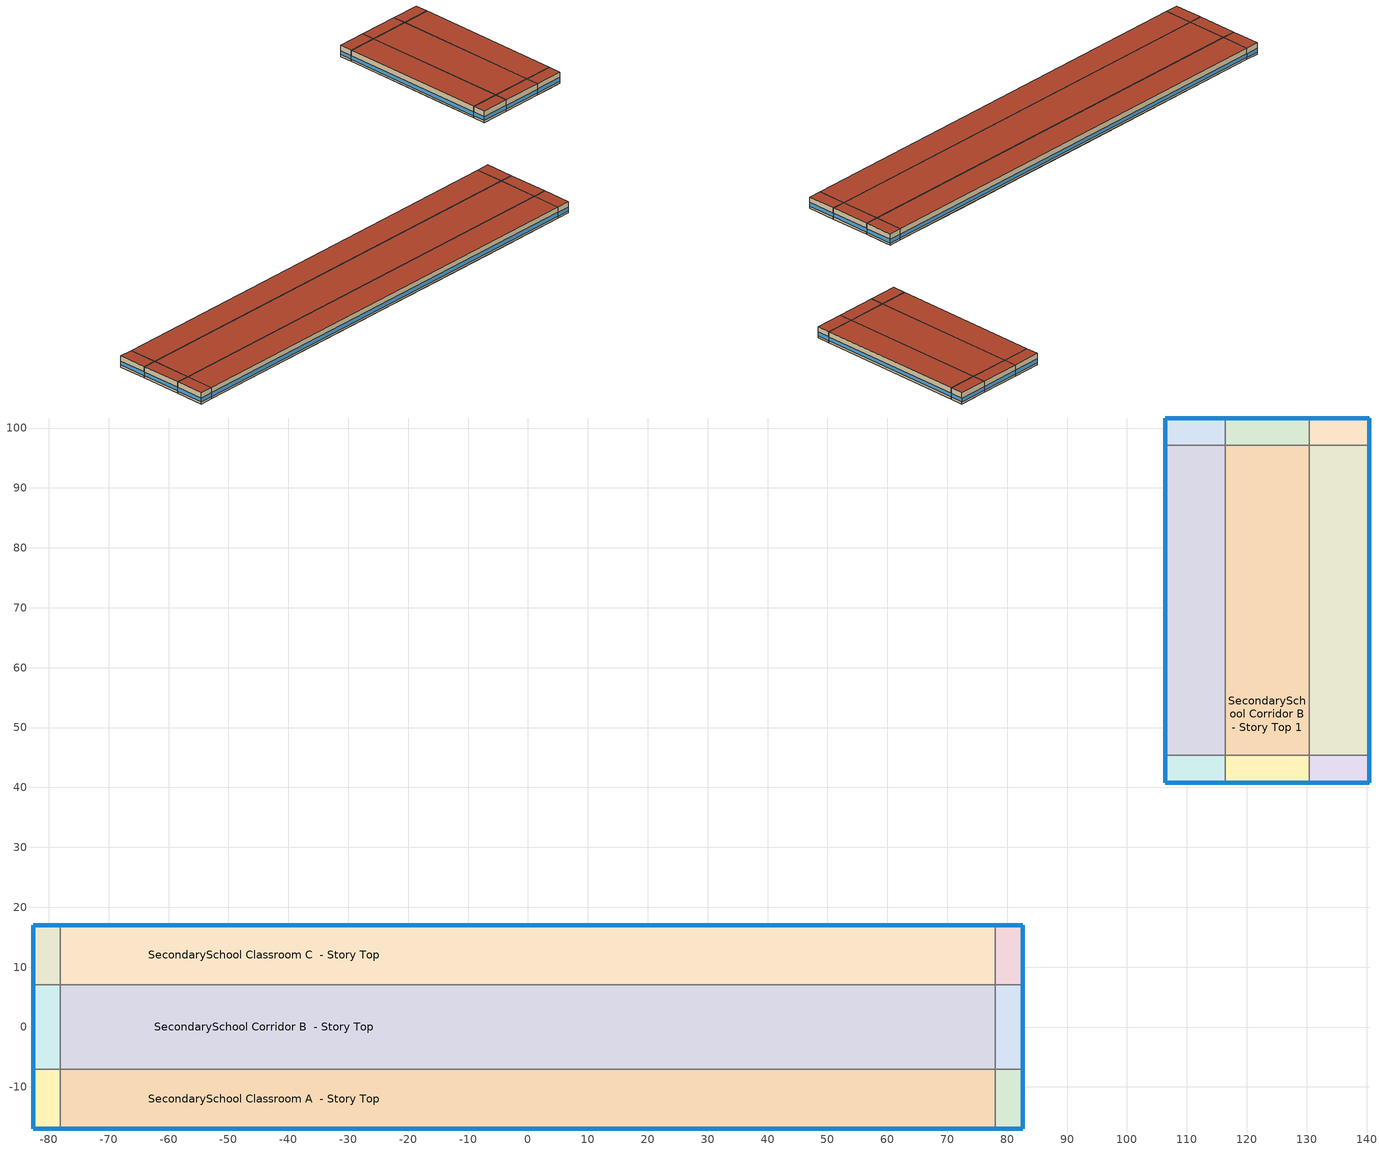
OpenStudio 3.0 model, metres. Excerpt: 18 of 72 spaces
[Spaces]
SecondarySchool Classroom A end_a - Story Top
 floor to SecondarySchool Classroom A end_a - Story Ground: -82.63,-17 -82.63,-7.03 -78.05,-7.03 -78.05,-17 z3.96
 wall outside: -82.63,-7.03 -82.63,-17 -78.05,-17 z3.96:7.92
 wall to SecondarySchool Corridor B end_a - Story Top: -78.05,-7.03 -82.63,-7.03 z3.96:7.92
 wall to SecondarySchool Classroom A  - Story Top: -78.05,-17 -78.05,-7.03 z3.96:7.92
 window: -82.63,-7.06 -82.63,-16.98 z4.72:6.04; -82.6,-17 -78.08,-17 z4.72:6.05
 roof outside: -78.05,-17 -78.05,-7.03 -82.63,-7.03 -82.63,-17 z7.92
SecondarySchool Corridor B end_a - Story Top
 floor to SecondarySchool Corridor B end_a - Story Ground: -82.63,-7.03 -82.63,7.03 -78.05,7.03 -78.05,-7.03 z3.96
 wall outside: -82.63,7.03 -82.63,-7.03 z3.96:7.92
 wall to SecondarySchool Classroom C end_a - Story Top: -78.05,7.03 -82.63,7.03 z3.96:7.92
 wall to SecondarySchool Corridor B  - Story Top: -78.05,-7.03 -78.05,7.03 z3.96:7.92
 window: -82.63,7.01 -82.63,-7.01 z4.72:6.04
 roof outside: -78.05,-7.03 -78.05,7.03 -82.63,7.03 -82.63,-7.03 z7.92
SecondarySchool Classroom C end_a - Story Top
 floor to SecondarySchool Classroom C end_a - Story Ground: -82.63,7.03 -82.63,17 -78.05,17 -78.05,7.03 z3.96
 wall outside: -78.05,17 -82.63,17 -82.63,7.03 z3.96:7.92
 wall to SecondarySchool Classroom C  - Story Top: -78.05,7.03 -78.05,17 z3.96:7.92
 window: -82.63,16.98 -82.63,7.06 z4.72:6.04; -78.08,17 -82.6,17 z4.72:6.05
 roof outside: -78.05,7.03 -78.05,17 -82.63,17 -82.63,7.03 z7.92
SecondarySchool Classroom A  - Story Top
 floor to SecondarySchool Classroom A  - Story Ground: -10.03,-7.03 -10.03,-17 -78.05,-17 -78.05,-7.03 z3.96
 floor to SecondarySchool ComputerRoom A  - Story Ground: 51.34,-12.43 51.34,-17 23.28,-17 23.28,-12.43 z3.96
 floor to SecondarySchool ComputerRoom B  - Story Ground: 51.34,-7.03 51.34,-12.43 23.28,-12.43 23.28,-7.03 z3.96
 floor to SecondarySchool Office A  - Story Ground: 78.05,-12.43 78.05,-17 51.34,-17 51.34,-12.43 z3.96
 floor to SecondarySchool Library A  - Story Ground: 23.28,-12.43 23.28,-17 -1.43,-17 -1.43,-12.43 z3.96
 floor to SecondarySchool Library B  - Story Ground: 23.28,-7.03 23.28,-12.43 -1.43,-12.43 -1.43,-7.03 z3.96
 floor to SecondarySchool Mechanical A  - Story Ground: -1.43,-12.43 -1.43,-17 -10.03,-17 -10.03,-12.43 z3.96
 floor to SecondarySchool Mechanical B  - Story Ground: -1.43,-7.03 -1.43,-12.43 -10.03,-12.43 -10.03,-7.03 z3.96
 floor to SecondarySchool Office B  - Story Ground: 78.05,-7.03 78.05,-12.43 51.34,-12.43 51.34,-7.03 z3.96
 wall outside: -78.05,-17 78.05,-17 z3.96:7.92
 wall to SecondarySchool Corridor B  - Story Top: 78.05,-7.03 -78.05,-7.03 z3.96:7.92
 wall to SecondarySchool Classroom A end_b - Story Top: 78.05,-17 78.05,-7.03 z3.96:7.92
 window: -78.03,-17 78.03,-17 z4.72:6.03
 roof outside: 78.05,-17 78.05,-7.03 -78.05,-7.03 -78.05,-17 z7.92
SecondarySchool Corridor B  - Story Top
 floor to SecondarySchool ComputerRoom B  - Story Ground: 51.34,7.03 51.34,-7.03 23.28,-7.03 23.28,7.03 z3.96
 floor to SecondarySchool Office B  - Story Ground: 78.05,7.03 78.05,-7.03 51.34,-7.03 51.34,7.03 z3.96
 floor to SecondarySchool Corridor B  - Story Ground: -10.03,7.03 -10.03,-7.03 -78.05,-7.03 -78.05,7.03 z3.96
 floor to SecondarySchool Mechanical B  - Story Ground: -1.43,7.03 -1.43,-7.03 -10.03,-7.03 -10.03,7.03 z3.96
 floor adiabatic: 23.28,7.03 23.28,-7.03 -78.05,-7.03 -1.43,-7.03 -1.43,7.03 z3.96
 wall to SecondarySchool Classroom C  - Story Top: 78.05,7.03 -78.05,7.03 z3.96:7.92
 wall to SecondarySchool Corridor B end_b - Story Top: 78.05,-7.03 78.05,7.03 z3.96:7.92
 roof outside: 78.05,-7.03 78.05,7.03 -78.05,7.03 -78.05,-7.03 z7.92
SecondarySchool Classroom C  - Story Top
 floor to SecondarySchool Classroom C  - Story Ground: -10.03,17 -10.03,7.03 -78.05,7.03 -78.05,17 z3.96
 floor to SecondarySchool ComputerRoom B  - Story Ground: 51.34,12.43 51.34,7.03 23.28,7.03 23.28,12.43 z3.96
 floor to SecondarySchool ComputerRoom C  - Story Ground: 51.34,17 51.34,12.43 23.28,12.43 23.28,17 z3.96
 floor to SecondarySchool Office B  - Story Ground: 78.05,12.43 78.05,7.03 51.34,7.03 51.34,12.43 z3.96
 floor to SecondarySchool Library B  - Story Ground: 23.28,12.43 23.28,7.03 -1.43,7.03 -1.43,12.43 z3.96
 floor to SecondarySchool Library C  - Story Ground: 23.28,17 23.28,12.43 -1.43,12.43 -1.43,17 z3.96
 floor to SecondarySchool Mechanical B  - Story Ground: -1.43,12.43 -1.43,7.03 -10.03,7.03 -10.03,12.43 z3.96
 floor to SecondarySchool Mechanical C  - Story Ground: -1.43,17 -1.43,12.43 -10.03,12.43 -10.03,17 z3.96
 floor to SecondarySchool Office C  - Story Ground: 78.05,17 78.05,12.43 51.34,12.43 51.34,17 z3.96
 wall outside: 78.05,17 -78.05,17 z3.96:7.92
 wall to SecondarySchool Classroom C end_b - Story Top: 78.05,7.03 78.05,17 z3.96:7.92
 window: 78.03,17 -78.03,17 z4.72:6.03
 roof outside: 78.05,7.03 78.05,17 -78.05,17 -78.05,7.03 z7.92
SecondarySchool Classroom A end_b - Story Top
 floor to SecondarySchool Office A end_b - Story Ground: 82.63,-12.43 82.63,-17 78.05,-17 78.05,-12.43 z3.96
 floor to SecondarySchool Office B end_b - Story Ground: 82.63,-7.03 82.63,-12.43 78.05,-12.43 78.05,-7.03 z3.96
 wall outside: 78.05,-17 82.63,-17 82.63,-7.03 z3.96:7.92
 wall to SecondarySchool Corridor B end_b - Story Top: 82.63,-7.03 78.05,-7.03 z3.96:7.92
 window: 82.63,-16.98 82.63,-7.06 z4.72:6.04; 78.08,-17 82.6,-17 z4.72:6.05
 roof outside: 82.63,-17 82.63,-7.03 78.05,-7.03 78.05,-17 z7.92
SecondarySchool Corridor B end_b - Story Top
 floor to SecondarySchool Office B end_b - Story Ground: 78.05,-7.03 78.05,7.03 82.63,7.03 82.63,-7.03 z3.96
 wall outside: 82.63,-7.03 82.63,7.03 z3.96:7.92
 wall to SecondarySchool Classroom C end_b - Story Top: 82.63,7.03 78.05,7.03 z3.96:7.92
 window: 82.63,-7.01 82.63,7.01 z4.72:6.04
 roof outside: 82.63,-7.03 82.63,7.03 78.05,7.03 78.05,-7.03 z7.92
SecondarySchool Classroom C end_b - Story Top
 floor to SecondarySchool Office B end_b - Story Ground: 82.63,12.43 82.63,7.03 78.05,7.03 78.05,12.43 z3.96
 floor to SecondarySchool Office C end_b - Story Ground: 82.63,17 82.63,12.43 78.05,12.43 78.05,17 z3.96
 wall outside: 82.63,7.03 82.63,17 78.05,17 z3.96:7.92
 window: 82.6,17 78.08,17 z4.72:6.05; 82.63,7.06 82.63,16.98 z4.72:6.04
 roof outside: 82.63,7.03 82.63,17 78.05,17 78.05,7.03 z7.92
SecondarySchool Classroom A end_a - Story Top 1
 floor to SecondarySchool Cafeteria A end_a - Story Ground: 140.41,45.35 140.41,40.78 135.83,40.78 135.83,45.35 z3.96
 floor to SecondarySchool Cafeteria B end_a - Story Ground: 135.83,45.35 135.83,40.78 130.43,40.78 130.43,45.35 z3.96
 wall outside: 130.43,40.78 140.41,40.78 140.41,45.35 z3.96:7.92
 wall to SecondarySchool Corridor B end_a - Story Top 1: 130.43,45.35 130.43,40.78 z3.96:7.92
 wall to SecondarySchool Classroom A  - Story Top 1: 140.41,45.35 130.43,45.35 z3.96:7.92
 window: 130.46,40.78 140.38,40.78 z4.72:6.04; 140.41,40.8 140.41,45.32 z4.72:6.05
 roof outside: 140.41,45.35 130.43,45.35 130.43,40.78 140.41,40.78 z7.92
SecondarySchool Corridor B end_a - Story Top 1
 floor to SecondarySchool Cafeteria B end_a - Story Ground: 130.43,40.78 116.37,40.78 116.37,45.35 130.43,45.35 z3.96
 wall outside: 116.37,40.78 130.43,40.78 z3.96:7.92
 wall to SecondarySchool Classroom C end_a - Story Top 1: 116.37,45.35 116.37,40.78 z3.96:7.92
 wall to SecondarySchool Corridor B  - Story Top 1: 130.43,45.35 116.37,45.35 z3.96:7.92
 window: 116.4,40.78 130.41,40.78 z4.72:6.04
 roof outside: 130.43,45.35 116.37,45.35 116.37,40.78 130.43,40.78 z7.92
SecondarySchool Classroom C end_a - Story Top 1
 floor to SecondarySchool Cafeteria B end_a - Story Ground: 116.37,45.35 116.37,40.78 110.97,40.78 110.97,45.35 z3.96
 floor to SecondarySchool Cafeteria C end_a - Story Ground: 110.97,45.35 110.97,40.78 106.4,40.78 106.4,45.35 z3.96
 wall outside: 106.4,45.35 106.4,40.78 116.37,40.78 z3.96:7.92
 wall to SecondarySchool Classroom C  - Story Top 1: 116.37,45.35 106.4,45.35 z3.96:7.92
 window: 106.4,45.32 106.4,40.8 z4.72:6.05; 106.43,40.78 116.35,40.78 z4.72:6.04
 roof outside: 116.37,45.35 106.4,45.35 106.4,40.78 116.37,40.78 z7.92
SecondarySchool Classroom A  - Story Top 1
 floor to SecondarySchool Cafeteria A  - Story Ground: 140.41,59.16 140.41,45.35 135.83,45.35 135.83,59.16 z3.96
 floor to SecondarySchool Cafeteria B  - Story Ground: 135.83,59.16 135.83,45.35 130.43,45.35 130.43,59.16 z3.96
 floor to SecondarySchool Kitchen A  - Story Ground: 140.41,65.49 140.41,59.16 135.83,59.16 135.83,65.49 z3.96
 floor to SecondarySchool Kitchen B  - Story Ground: 135.83,65.49 135.83,59.16 130.43,59.16 130.43,65.49 z3.96
 floor to SecondarySchool Lobby A  - Story Ground: 140.41,97.08 140.41,89.33 135.83,89.33 135.83,97.08 z3.96
 floor to SecondarySchool Lobby B  - Story Ground: 135.83,97.08 135.83,89.33 130.43,89.33 130.43,97.08 z3.96
 floor to SecondarySchool Mechanical A  - Story Ground 1: 140.41,77 140.41,65.49 135.83,65.49 135.83,77 z3.96
 floor to SecondarySchool Mechanical B  - Story Ground 1: 135.83,77 135.83,65.49 130.43,65.49 130.43,77 z3.96
 floor to SecondarySchool Restroom A  - Story Ground: 140.41,89.33 140.41,77 135.83,77 135.83,89.33 z3.96
 floor to SecondarySchool Restroom B  - Story Ground: 135.83,89.33 135.83,77 130.43,77 130.43,89.33 z3.96
 wall outside: 140.41,45.35 140.41,97.08 z3.96:7.92
 wall to SecondarySchool Corridor B  - Story Top 1: 130.43,97.08 130.43,45.35 z3.96:7.92
 wall to SecondarySchool Classroom A end_b - Story Top 1: 140.41,97.08 130.43,97.08 z3.96:7.92
 window: 140.41,45.38 140.41,97.06 z4.72:6.03
 roof outside: 140.41,97.08 130.43,97.08 130.43,45.35 140.41,45.35 z7.92
SecondarySchool Corridor B  - Story Top 1
 floor to SecondarySchool Cafeteria B  - Story Ground: 130.43,59.16 130.43,45.35 116.37,45.35 116.37,59.16 z3.96
 floor to SecondarySchool Kitchen B  - Story Ground: 130.43,65.49 130.43,59.16 116.37,59.16 116.37,65.49 z3.96
 floor to SecondarySchool Mechanical B  - Story Ground 1: 130.43,77 130.43,65.49 116.37,65.49 116.37,77 z3.96
 floor to SecondarySchool Restroom B  - Story Ground: 130.43,89.33 130.43,77 116.37,77 116.37,89.33 z3.96
 floor to SecondarySchool Lobby B  - Story Ground: 130.43,97.08 130.43,89.33 116.37,89.33 116.37,97.08 z3.96
 wall to SecondarySchool Classroom C  - Story Top 1: 116.37,97.08 116.37,45.35 z3.96:7.92
 wall to SecondarySchool Corridor B end_b - Story Top 1: 130.43,97.08 116.37,97.08 z3.96:7.92
 roof outside: 130.43,97.08 116.37,97.08 116.37,45.35 130.43,45.35 z7.92
SecondarySchool Classroom C  - Story Top 1
 floor to SecondarySchool Cafeteria B  - Story Ground: 116.37,59.16 116.37,45.35 110.97,45.35 110.97,59.16 z3.96
 floor to SecondarySchool Cafeteria C  - Story Ground: 110.97,59.16 110.97,45.35 106.4,45.35 106.4,59.16 z3.96
 floor to SecondarySchool Kitchen B  - Story Ground: 116.37,65.49 116.37,59.16 110.97,59.16 110.97,65.49 z3.96
 floor to SecondarySchool Kitchen C  - Story Ground: 110.97,65.49 110.97,59.16 106.4,59.16 106.4,65.49 z3.96
 floor to SecondarySchool Lobby B  - Story Ground: 116.37,97.08 116.37,89.33 110.97,89.33 110.97,97.08 z3.96
 floor to SecondarySchool Lobby C  - Story Ground: 110.97,97.08 110.97,89.33 106.4,89.33 106.4,97.08 z3.96
 floor to SecondarySchool Mechanical B  - Story Ground 1: 116.37,77 116.37,65.49 110.97,65.49 110.97,77 z3.96
 floor to SecondarySchool Mechanical C  - Story Ground 1: 110.97,77 110.97,65.49 106.4,65.49 106.4,77 z3.96
 floor to SecondarySchool Restroom B  - Story Ground: 116.37,89.33 116.37,77 110.97,77 110.97,89.33 z3.96
 floor to SecondarySchool Restroom C  - Story Ground: 110.97,89.33 110.97,77 106.4,77 106.4,89.33 z3.96
 wall outside: 106.4,97.08 106.4,45.35 z3.96:7.92
 wall to SecondarySchool Classroom C end_b - Story Top 1: 116.37,97.08 106.4,97.08 z3.96:7.92
 window: 106.4,97.06 106.4,45.38 z4.72:6.03
 roof outside: 116.37,97.08 106.4,97.08 106.4,45.35 116.37,45.35 z7.92
SecondarySchool Classroom A end_b - Story Top 1
 floor to SecondarySchool Lobby A end_b - Story Ground: 140.41,101.66 140.41,97.08 135.83,97.08 135.83,101.66 z3.96
 floor to SecondarySchool Lobby B end_b - Story Ground: 135.83,101.66 135.83,97.08 130.43,97.08 130.43,101.66 z3.96
 wall outside: 140.41,97.08 140.41,101.66 130.43,101.66 z3.96:7.92
 wall to SecondarySchool Corridor B end_b - Story Top 1: 130.43,101.66 130.43,97.08 z3.96:7.92
 window: 140.38,101.66 130.46,101.66 z4.72:6.04; 140.41,97.11 140.41,101.63 z4.72:6.05
 roof outside: 140.41,101.66 130.43,101.66 130.43,97.08 140.41,97.08 z7.92
SecondarySchool Corridor B end_b - Story Top 1
 floor to SecondarySchool Lobby B end_b - Story Ground: 130.43,97.08 116.37,97.08 116.37,101.66 130.43,101.66 z3.96
 wall outside: 130.43,101.66 116.37,101.66 z3.96:7.92
 wall to SecondarySchool Classroom C end_b - Story Top 1: 116.37,101.66 116.37,97.08 z3.96:7.92
 window: 130.41,101.66 116.4,101.66 z4.72:6.04
 roof outside: 130.43,101.66 116.37,101.66 116.37,97.08 130.43,97.08 z7.92
SecondarySchool Classroom C end_b - Story Top 1
 floor to SecondarySchool Lobby B end_b - Story Ground: 116.37,101.66 116.37,97.08 110.97,97.08 110.97,101.66 z3.96
 floor to SecondarySchool Lobby C end_b - Story Ground: 110.97,101.66 110.97,97.08 106.4,97.08 106.4,101.66 z3.96
 wall outside: 116.37,101.66 106.4,101.66 106.4,97.08 z3.96:7.92
 window: 106.4,101.63 106.4,97.11 z4.72:6.05; 116.35,101.66 106.43,101.66 z4.72:6.04
 roof outside: 116.37,101.66 106.4,101.66 106.4,97.08 116.37,97.08 z7.92
[Building]
90.1-2004|SecondarySchool
[Site]
Site 1
[SpaceType] Standards Building Type=SecondarySchool
Name | Standards Space Type
SecondarySchool Corridor | Corridor
SecondarySchool Classroom | Classroom
[BuildingStory]
Story Top: Nominal Z Coordinate {m}=3.9624; Nominal Floor to Floor Height {m}=3.9624
[Space] Building Story=Story Top
Name | Space Type | Thermal Zone
SecondarySchool Classroom A end_a - Story Top | SecondarySchool Classroom | Zone SecondarySchool Classroom A end_a - Story Top
SecondarySchool Corridor B end_a - Story Top | SecondarySchool Corridor | Zone SecondarySchool Corridor B end_a - Story Top
SecondarySchool Classroom C end_a - Story Top | SecondarySchool Classroom | Zone SecondarySchool Classroom C end_a - Story Top
SecondarySchool Classroom A  - Story Top | SecondarySchool Classroom | Zone SecondarySchool Classroom A  - Story Top
SecondarySchool Corridor B  - Story Top | SecondarySchool Corridor | Zone SecondarySchool Corridor B  - Story Top
SecondarySchool Classroom C  - Story Top | SecondarySchool Classroom | Zone SecondarySchool Classroom C  - Story Top
SecondarySchool Classroom A end_b - Story Top | SecondarySchool Classroom | Zone SecondarySchool Classroom A end_b - Story Top
SecondarySchool Corridor B end_b - Story Top | SecondarySchool Corridor | Zone SecondarySchool Corridor B end_b - Story Top
SecondarySchool Classroom C end_b - Story Top | SecondarySchool Classroom | Zone SecondarySchool Classroom C end_b - Story Top
SecondarySchool Classroom A end_a - Story Top 1 | SecondarySchool Classroom | Zone SecondarySchool Classroom A end_a - Story Top 1
SecondarySchool Corridor B end_a - Story Top 1 | SecondarySchool Corridor | Zone SecondarySchool Corridor B end_a - Story Top 1
SecondarySchool Classroom C end_a - Story Top 1 | SecondarySchool Classroom | Zone SecondarySchool Classroom C end_a - Story Top 1
SecondarySchool Classroom A  - Story Top 1 | SecondarySchool Classroom | Zone SecondarySchool Classroom A  - Story Top 1
SecondarySchool Corridor B  - Story Top 1 | SecondarySchool Corridor | Zone SecondarySchool Corridor B  - Story Top 1
SecondarySchool Classroom C  - Story Top 1 | SecondarySchool Classroom | Zone SecondarySchool Classroom C  - Story Top 1
SecondarySchool Classroom A end_b - Story Top 1 | SecondarySchool Classroom | Zone SecondarySchool Classroom A end_b - Story Top 1
SecondarySchool Corridor B end_b - Story Top 1 | SecondarySchool Corridor | Zone SecondarySchool Corridor B end_b - Story Top 1
SecondarySchool Classroom C end_b - Story Top 1 | SecondarySchool Classroom | Zone SecondarySchool Classroom C end_b - Story Top 1
[ThermalZone] Multiplier=1; Use Ideal Air Loads=No
Zone SecondarySchool Classroom A end_a - Story Top; Zone SecondarySchool Corridor B end_a - Story Top; Zone SecondarySchool Classroom C end_a - Story Top; Zone SecondarySchool Classroom A  - Story Top; Zone SecondarySchool Corridor B  - Story Top; Zone SecondarySchool Classroom C  - Story Top; Zone SecondarySchool Classroom A end_b - Story Top; Zone SecondarySchool Corridor B end_b - Story Top; Zone SecondarySchool Classroom C end_b - Story Top; Zone SecondarySchool Classroom A end_a - Story Top 1; Zone SecondarySchool Corridor B end_a - Story Top 1; Zone SecondarySchool Classroom C end_a - Story Top 1; Zone SecondarySchool Classroom A  - Story Top 1; Zone SecondarySchool Corridor B  - Story Top 1; Zone SecondarySchool Classroom C  - Story Top 1; Zone SecondarySchool Classroom A end_b - Story Top 1; Zone SecondarySchool Corridor B end_b - Story Top 1; Zone SecondarySchool Classroom C end_b - Story Top 1
